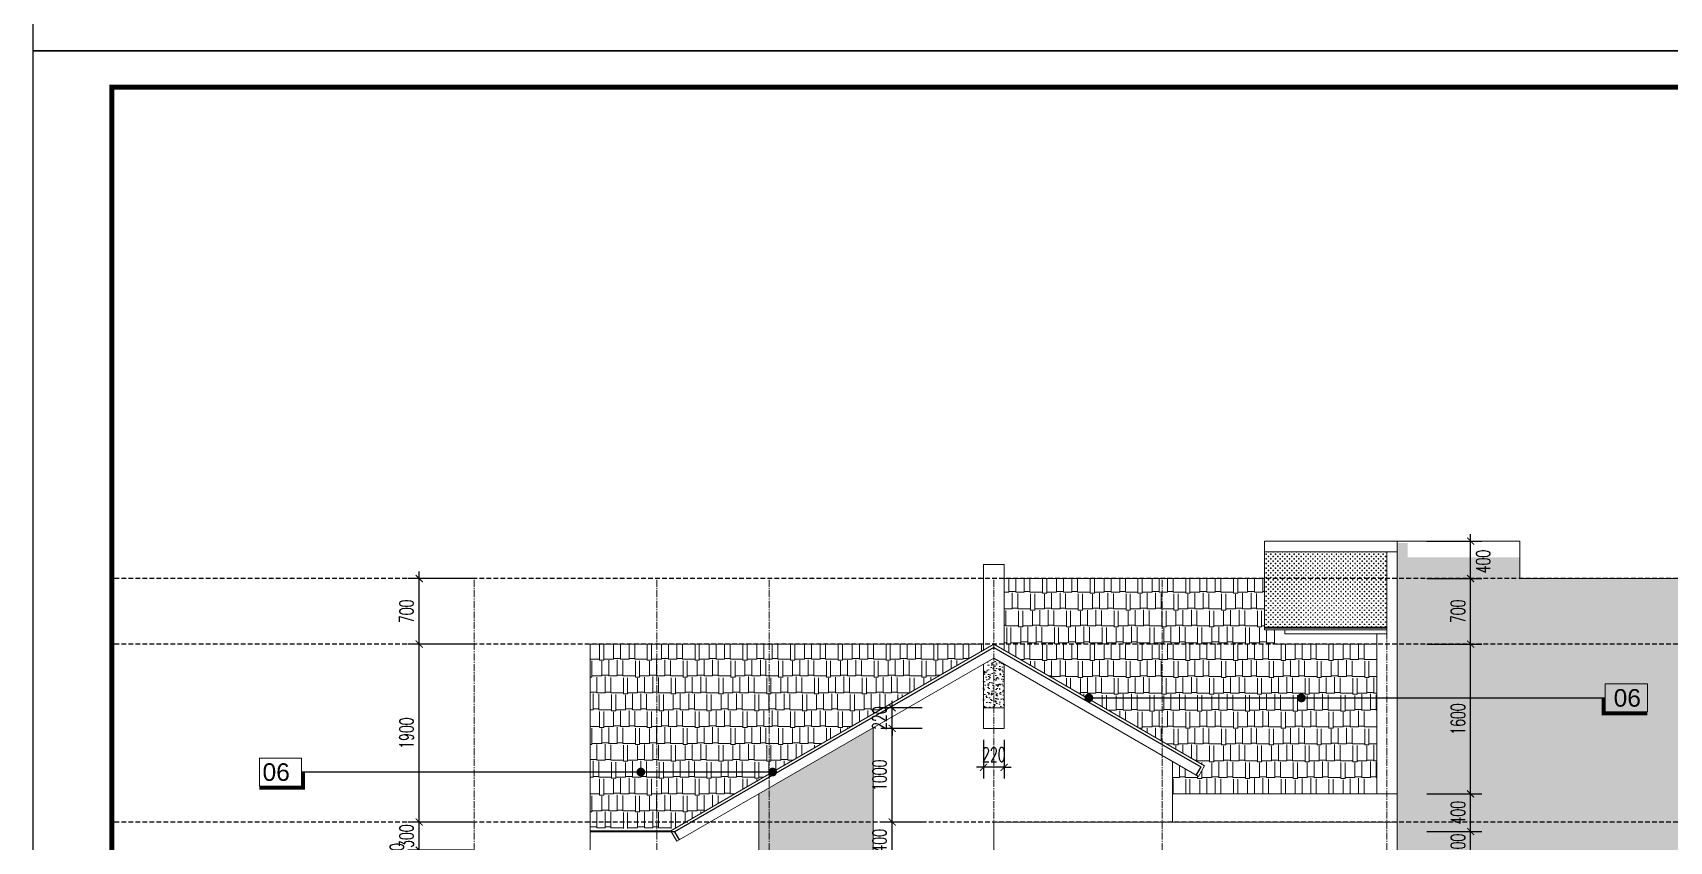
# Model space of a CAD drawing. Header units: millimetres. Extents: x -229618 to 2906, y -178063 to 96806.
# Drawn here: x -217616 to -200135, y -141810 to -133178 of the extents above; entities that cross this region are included whole.
import ezdxf
from ezdxf.enums import TextEntityAlignment as Align

# ---------------------------------------------------------------- set-up
doc = ezdxf.new("R2010")
doc.units = ezdxf.units.MM
doc.header["$LTSCALE"] = 200
doc.header["$MEASUREMENT"] = 0
doc.header["$PDMODE"] = 3
doc.header["$PDSIZE"] = 50
for name, pattern in [('CENTER', [2, 1.25, -0.25, 0.25, -0.25]), ('CENTER2', [1.125, 0.75, -0.125, 0.125, -0.125]), ('DASHED2', [0.375, 0.25, -0.125])]:
    doc.linetypes.add(name, pattern=pattern)
doc.layers.get('0').update_dxf_attribs({"color": 95, "linetype": 'CONTINUOUS'})
doc.layers.get('DEFPOINTS').update_dxf_attribs({"linetype": 'CONTINUOUS'})
for name, color, linetype in [('CUA', 145, 'CONTINUOUS'), ('DIM', 251, 'CONTINUOUS'), ('KHUNGTEN', 7, 'CONTINUOUS'), ('TEXT', 33, 'CONTINUOUS'), ('TRUC', 251, 'CENTER'), ('VAT-LIEU', 251, 'CONTINUOUS')]:
    doc.layers.add(name, color=color, linetype=linetype)
for name, color, linetype, lineweight in [('hatch', 250, 'CONTINUOUS', 5), ('nho', 252, 'CONTINUOUS', 15), ('thay', 7, 'CONTINUOUS', 18), ('tim', 18, 'CENTER2', 9)]:
    doc.layers.add(name, color=color, linetype=linetype, lineweight=lineweight)
doc.layers.add('in', color=203, linetype='CONTINUOUS', lineweight=5, plot=False)
doc.styles.add('Aria H iso', font='Vharial_0.ttf')
doc.styles.add('Scale', font='vnsimli.shx', dxfattribs={"width": 0.65, "bigfont": 'bigfont.shx'})
doc.dimstyles.new('Scale', dxfattribs={"dimscale": 75, "dimtxt": 2, "dimasz": 1, "dimexe": 1.6, "dimexo": 0, "dimgap": 0.8, "dimtad": 1, "dimdec": 0, "dimzin": 0, "dimdsep": 46, "dimtxsty": 'Scale', "dimblk": 'ARCHTICK', "dimcen": 0.1, "dimdle": 1, "dimclrd": 256, "dimclre": 256, "dimclrt": 3, "dimadec": 0, "dimazin": 0, "dimtfac": 1, "dimtdec": 0, "dimtix": 1, "dimtmove": 2, "dimatfit": 3, "dimldrblk": 'ARCHTICK', "dimfxl": 0, "dimtolj": 1, "dimtzin": 0, "dimarcsym": 0})

# ---------------------------------------------------------------- blocks, each defined once
blk = doc.blocks.new('KhungA3')
at = {"layer": 'DEFPOINTS', "color": 8}
blk.add_lwpolyline([(-3.74, 3.81), (416.31, 3.81), (416.31, 300.81), (-3.74, 300.81)], close=True, dxfattribs=at)
at = {"layer": 'KHUNGTEN', "color": 4, "const_width": 0.724}
blk.add_lwpolyline([(7.54, 8.99), (411.13, 8.99), (411.13, 295.64), (7.54, 295.64)], close=True, dxfattribs=at)
blk = doc.blocks.new('_ArchTick')
at = {"color": 0, "linetype": 'ByBlock', "const_width": 0.15}
blk.add_lwpolyline([(-0.5, -0.5), (0.5, 0.5)], dxfattribs=at)
blk = doc.blocks.new('*D2285')
at = {"layer": 'DEFPOINTS', "color": 0, "linetype": 'Continuous'}
for p in [(-202723, -141705), (-202257, -141705), (-202723, -142005)]:
    blk.add_point(p, dxfattribs=at)
at = {"layer": 'DIM', "linetype": 'Continuous', "lineweight": -2}
for p, q in [((-202723, -141705), (-202137, -141705)), ((-202257, -141705), (-202257, -141630)), ((-202257, -142005), (-202257, -141705)), ((-202723, -142005), (-202137, -142005)), ((-202257, -142005), (-202257, -142080))]:
    blk.add_line(p, q, dxfattribs=at)
at = {"layer": 'DIM', "linetype": 'Continuous', "lineweight": -2, "xscale": 75, "yscale": 75, "zscale": 75}
for p, rotation in [((-202257, -141705), 270), ((-202257, -142005), 90)]:
    blk.add_blockref('_ArchTick', p, dxfattribs=dict(at, rotation=rotation))
at = {"layer": 'DIM', "color": 3, "linetype": 'Continuous', "insert": (-202392, -141855), "char_height": 150, "attachment_point": 5, "rotation": 90, "style": 'Scale'}
blk.add_mtext('\\A1;300', dxfattribs=at)
blk = doc.blocks.new('*D2286')
at = {"layer": 'DEFPOINTS', "color": 0, "linetype": 'Continuous'}
for p in [(-202723, -141305), (-202257, -141305), (-202723, -141705)]:
    blk.add_point(p, dxfattribs=at)
at = {"layer": 'DIM', "linetype": 'Continuous', "lineweight": -2}
for p, q in [((-202257, -141780), (-202257, -141230)), ((-202723, -141305), (-202137, -141305)), ((-202723, -141705), (-202137, -141705))]:
    blk.add_line(p, q, dxfattribs=at)
at = {"layer": 'DIM', "linetype": 'Continuous', "lineweight": -2, "xscale": 75, "yscale": 75, "zscale": 75}
for p, rotation in [((-202257, -141305), 90), ((-202257, -141705), 270)]:
    blk.add_blockref('_ArchTick', p, dxfattribs=dict(at, rotation=rotation))
at = {"layer": 'DIM', "color": 3, "linetype": 'Continuous', "insert": (-202392, -141505), "char_height": 150, "attachment_point": 5, "rotation": 90, "style": 'Scale'}
blk.add_mtext('\\A1;400', dxfattribs=at)
blk = doc.blocks.new('*D2287')
at = {"layer": 'DEFPOINTS', "color": 0, "linetype": 'Continuous'}
for p in [(-202723, -139705), (-202257, -139705), (-202723, -141305)]:
    blk.add_point(p, dxfattribs=at)
at = {"layer": 'DIM', "linetype": 'Continuous', "lineweight": -2}
for p, q in [((-202257, -141380), (-202257, -139630)), ((-202723, -139705), (-202137, -139705)), ((-202723, -141305), (-202137, -141305))]:
    blk.add_line(p, q, dxfattribs=at)
at = {"layer": 'DIM', "linetype": 'Continuous', "lineweight": -2, "xscale": 75, "yscale": 75, "zscale": 75}
for p, rotation in [((-202257, -139705), 90), ((-202257, -141305), 270)]:
    blk.add_blockref('_ArchTick', p, dxfattribs=dict(at, rotation=rotation))
at = {"layer": 'DIM', "color": 3, "linetype": 'Continuous', "insert": (-202392, -140505), "char_height": 150, "attachment_point": 5, "rotation": 90, "style": 'Scale'}
blk.add_mtext('\\A1;1600', dxfattribs=at)
blk = doc.blocks.new('*D2288')
at = {"layer": 'DEFPOINTS', "color": 0, "linetype": 'Continuous'}
for p in [(-202723, -139005), (-202257, -139005), (-202723, -139705)]:
    blk.add_point(p, dxfattribs=at)
at = {"layer": 'DIM', "linetype": 'Continuous', "lineweight": -2}
for p, q in [((-202257, -139780), (-202257, -138930)), ((-202723, -139005), (-202137, -139005)), ((-202723, -139705), (-202137, -139705))]:
    blk.add_line(p, q, dxfattribs=at)
at = {"layer": 'DIM', "linetype": 'Continuous', "lineweight": -2, "xscale": 75, "yscale": 75, "zscale": 75}
for p, rotation in [((-202257, -139005), 90), ((-202257, -139705), 270)]:
    blk.add_blockref('_ArchTick', p, dxfattribs=dict(at, rotation=rotation))
at = {"layer": 'DIM', "color": 3, "linetype": 'Continuous', "insert": (-202392, -139355), "char_height": 150, "attachment_point": 5, "rotation": 90, "style": 'Scale'}
blk.add_mtext('\\A1;700', dxfattribs=at)
blk = doc.blocks.new('*D2303')
at = {"layer": 'DEFPOINTS', "color": 0, "linetype": 'Continuous'}
for p in [(-208436, -141605), (-208190, -141605), (-208190, -142005)]:
    blk.add_point(p, dxfattribs=at)
at = {"layer": 'DIM', "linetype": 'Continuous', "lineweight": -2}
for p, q in [((-208436, -142080), (-208436, -141530)), ((-208190, -141605), (-208556, -141605)), ((-208190, -142005), (-208556, -142005))]:
    blk.add_line(p, q, dxfattribs=at)
at = {"layer": 'DIM', "linetype": 'Continuous', "lineweight": -2, "xscale": 75, "yscale": 75, "zscale": 75}
for p, rotation in [((-208436, -141605), 90), ((-208436, -142005), 270)]:
    blk.add_blockref('_ArchTick', p, dxfattribs=dict(at, rotation=rotation))
at = {"layer": 'DIM', "color": 3, "linetype": 'Continuous', "insert": (-208571, -141805), "char_height": 150, "attachment_point": 5, "rotation": 90, "style": 'Scale'}
blk.add_mtext('\\A1;400', dxfattribs=at)
blk = doc.blocks.new('*D2304')
at = {"layer": 'DEFPOINTS', "color": 0, "linetype": 'Continuous'}
for p in [(-208436, -140605), (-208115, -140605), (-208115, -141605)]:
    blk.add_point(p, dxfattribs=at)
at = {"layer": 'DIM', "linetype": 'Continuous', "lineweight": -2}
for p, q in [((-208436, -141680), (-208436, -140530)), ((-208115, -140605), (-208556, -140605)), ((-208115, -141605), (-208556, -141605))]:
    blk.add_line(p, q, dxfattribs=at)
at = {"layer": 'DIM', "linetype": 'Continuous', "lineweight": -2, "xscale": 75, "yscale": 75, "zscale": 75}
for p, rotation in [((-208436, -140605), 90), ((-208436, -141605), 270)]:
    blk.add_blockref('_ArchTick', p, dxfattribs=dict(at, rotation=rotation))
at = {"layer": 'DIM', "color": 3, "linetype": 'Continuous', "insert": (-208571, -141105), "char_height": 150, "attachment_point": 5, "rotation": 90, "style": 'Scale'}
blk.add_mtext('\\A1;1000', dxfattribs=at)
blk = doc.blocks.new('*D2305')
at = {"layer": 'DEFPOINTS', "color": 0, "linetype": 'Continuous'}
for p in [(-208436, -140385), (-208115, -140385), (-208115, -140605)]:
    blk.add_point(p, dxfattribs=at)
at = {"layer": 'DIM', "linetype": 'Continuous', "lineweight": -2}
for p, q in [((-208436, -140385), (-208436, -140310)), ((-208115, -140385), (-208556, -140385)), ((-208436, -140605), (-208436, -140385)), ((-208115, -140605), (-208556, -140605)), ((-208436, -140605), (-208436, -140680))]:
    blk.add_line(p, q, dxfattribs=at)
at = {"layer": 'DIM', "linetype": 'Continuous', "lineweight": -2, "xscale": 75, "yscale": 75, "zscale": 75}
for p, rotation in [((-208436, -140385), 270), ((-208436, -140605), 90)]:
    blk.add_blockref('_ArchTick', p, dxfattribs=dict(at, rotation=rotation))
at = {"layer": 'DIM', "color": 3, "linetype": 'Continuous', "insert": (-208571, -140495), "char_height": 150, "attachment_point": 5, "rotation": 90, "style": 'Scale'}
blk.add_mtext('\\A1;220', dxfattribs=at)
blk = doc.blocks.new('*D2306')
at = {"layer": 'DEFPOINTS', "color": 0, "linetype": 'Continuous'}
for p in [(-207460, -140727), (-207240, -140727), (-207460, -141020)]:
    blk.add_point(p, dxfattribs=at)
at = {"layer": 'DIM', "linetype": 'Continuous', "lineweight": -2}
for p, q in [((-207460, -140727), (-207460, -141140)), ((-207240, -140727), (-207240, -141140)), ((-207460, -141020), (-207535, -141020)), ((-207240, -141020), (-207460, -141020)), ((-207240, -141020), (-207165, -141020))]:
    blk.add_line(p, q, dxfattribs=at)
at = {"layer": 'DIM', "linetype": 'Continuous', "lineweight": -2, "xscale": 75, "yscale": 75, "zscale": 75}
blk.add_blockref('_ArchTick', (-207460, -141020), dxfattribs=at)
at = {"layer": 'DIM', "linetype": 'Continuous', "lineweight": -2, "xscale": 75, "yscale": 75, "zscale": 75, "rotation": 180}
blk.add_blockref('_ArchTick', (-207240, -141020), dxfattribs=at)
at = {"layer": 'DIM', "color": 3, "linetype": 'Continuous', "insert": (-207350, -140885), "char_height": 150, "attachment_point": 5, "style": 'Scale'}
blk.add_mtext('\\A1;220', dxfattribs=at)
blk = doc.blocks.new('*D2315')
at = {"layer": 'DEFPOINTS', "color": 0, "linetype": 'Continuous'}
for p in [(-213488, -141905), (-212910, -141905), (-212910, -142005)]:
    blk.add_point(p, dxfattribs=at)
at = {"layer": 'DIM', "linetype": 'Continuous', "lineweight": -2}
for p, q in [((-212910, -141905), (-213608, -141905)), ((-213488, -141905), (-213488, -141830)), ((-213488, -142005), (-213488, -141905)), ((-212910, -142005), (-213608, -142005)), ((-213488, -142005), (-213488, -142080))]:
    blk.add_line(p, q, dxfattribs=at)
at = {"layer": 'DIM', "linetype": 'Continuous', "lineweight": -2, "xscale": 75, "yscale": 75, "zscale": 75}
for p, rotation in [((-213488, -141905), 270), ((-213488, -142005), 90)]:
    blk.add_blockref('_ArchTick', p, dxfattribs=dict(at, rotation=rotation))
at = {"layer": 'DIM', "color": 3, "linetype": 'Continuous', "insert": (-213727, -141955), "char_height": 150, "attachment_point": 5, "rotation": 90, "style": 'Scale'}
blk.add_mtext('\\A1;100', dxfattribs=at)
blk = doc.blocks.new('*D2316')
at = {"layer": 'DEFPOINTS', "color": 0, "linetype": 'Continuous'}
for p in [(-213488, -141605), (-212910, -141605), (-212910, -141905)]:
    blk.add_point(p, dxfattribs=at)
at = {"layer": 'DIM', "linetype": 'Continuous', "lineweight": -2}
for p, q in [((-213488, -141605), (-213488, -141530)), ((-212910, -141605), (-213608, -141605)), ((-213488, -141905), (-213488, -141605)), ((-212910, -141905), (-213608, -141905)), ((-213488, -141905), (-213488, -141980))]:
    blk.add_line(p, q, dxfattribs=at)
at = {"layer": 'DIM', "linetype": 'Continuous', "lineweight": -2, "xscale": 75, "yscale": 75, "zscale": 75}
for p, rotation in [((-213488, -141605), 270), ((-213488, -141905), 90)]:
    blk.add_blockref('_ArchTick', p, dxfattribs=dict(at, rotation=rotation))
at = {"layer": 'DIM', "color": 3, "linetype": 'Continuous', "insert": (-213623, -141755), "char_height": 150, "attachment_point": 5, "rotation": 90, "style": 'Scale'}
blk.add_mtext('\\A1;300', dxfattribs=at)
blk = doc.blocks.new('*D2317')
at = {"layer": 'DEFPOINTS', "color": 0, "linetype": 'Continuous'}
for p in [(-213488, -139705), (-212910, -139705), (-212910, -141605)]:
    blk.add_point(p, dxfattribs=at)
at = {"layer": 'DIM', "linetype": 'Continuous', "lineweight": -2}
for p, q in [((-213488, -141680), (-213488, -139630)), ((-212910, -139705), (-213608, -139705)), ((-212910, -141605), (-213608, -141605))]:
    blk.add_line(p, q, dxfattribs=at)
at = {"layer": 'DIM', "linetype": 'Continuous', "lineweight": -2, "xscale": 75, "yscale": 75, "zscale": 75}
for p, rotation in [((-213488, -139705), 90), ((-213488, -141605), 270)]:
    blk.add_blockref('_ArchTick', p, dxfattribs=dict(at, rotation=rotation))
at = {"layer": 'DIM', "color": 3, "linetype": 'Continuous', "insert": (-213623, -140655), "char_height": 150, "attachment_point": 5, "rotation": 90, "style": 'Scale'}
blk.add_mtext('\\A1;1900', dxfattribs=at)
blk = doc.blocks.new('*D2318')
at = {"layer": 'DEFPOINTS', "color": 0, "linetype": 'Continuous'}
for p in [(-213488, -139005), (-212910, -139005), (-212910, -139705)]:
    blk.add_point(p, dxfattribs=at)
at = {"layer": 'DIM', "linetype": 'Continuous', "lineweight": -2}
for p, q in [((-213488, -139780), (-213488, -138930)), ((-212910, -139005), (-213608, -139005)), ((-212910, -139705), (-213608, -139705))]:
    blk.add_line(p, q, dxfattribs=at)
at = {"layer": 'DIM', "linetype": 'Continuous', "lineweight": -2, "xscale": 75, "yscale": 75, "zscale": 75}
for p, rotation in [((-213488, -139005), 90), ((-213488, -139705), 270)]:
    blk.add_blockref('_ArchTick', p, dxfattribs=dict(at, rotation=rotation))
at = {"layer": 'DIM', "color": 3, "linetype": 'Continuous', "insert": (-213623, -139355), "char_height": 150, "attachment_point": 5, "rotation": 90, "style": 'Scale'}
blk.add_mtext('\\A1;700', dxfattribs=at)
blk = doc.blocks.new('vld')
at = {"layer": 'thay', "color": 1, "ltscale": 600, "const_width": 1270}
blk.add_lwpolyline([(635, 140), (635, -5717), (-15232, -5717)], dxfattribs=at)
at = {"layer": 'thay'}
blk.add_lwpolyline([(-15232, -5082), (0, -5082), (0, 5082), (-15232, 5082)], close=True, dxfattribs=at)
at = {"layer": 'TEXT', "style": 'Aria H iso'}
blk.add_attdef('1', text='', height=6350, dxfattribs=at).set_placement((-7944, -3167), align=Align.CENTER)
blk = doc.blocks.new('*D2338')
at = {"layer": 'DEFPOINTS', "color": 0}
for p in [(-202723, -138605), (-202257, -138605), (-202723, -139005)]:
    blk.add_point(p, dxfattribs=at)
at = {"layer": 'nho', "lineweight": -2}
for p, q in [((-202723, -138605), (-202137, -138605)), ((-202257, -139080), (-202257, -138530)), ((-202723, -139005), (-202137, -139005))]:
    blk.add_line(p, q, dxfattribs=at)
at = {"layer": 'nho', "lineweight": -2, "xscale": 75, "yscale": 75, "zscale": 75}
for p, rotation in [((-202257, -138605), 90), ((-202257, -139005), 270)]:
    blk.add_blockref('_ArchTick', p, dxfattribs=dict(at, rotation=rotation))
at = {"layer": 'nho', "color": 3, "insert": (-202122, -138823), "char_height": 150, "attachment_point": 5, "rotation": 90, "style": 'Scale'}
blk.add_mtext('\\A1;400', dxfattribs=at)
blk = doc.blocks.new('md-bt-10mb')
at = {"layer": 'hatch', "linetype": 'Continuous'}
h = blk.add_hatch(dxfattribs=at)
h.set_pattern_fill('CROSS', color=256, scale=400, style=0)
h.set_pattern_definition([(0, (-38077.07, -217.71), (100, 100), [50, -150]), (90, (-38052.07, -242.71), (-100, 100), [50, -150])])
h.paths.add_polyline_path([(0, 12928), (-110, 12928), (-110, 12778), (0, 12778)])
h.paths.add_polyline_path([(0, 12778), (-1310, 12778), (-1310, 12550), (0, 12550)])
h.paths.add_polyline_path([(0, 0), (-10000, 0), (-10000, 4970), (-8130, 4970), (-8130, 6250), (-8020, 6250), (-8020, 9038), (-8620, 9038), (-8620, 11850), (-4420, 11850), (-4420, 12700), (-4200, 12700), (-4200, 12550), (0, 12550)])
h = blk.add_hatch(dxfattribs=at)
h.set_pattern_fill('CROSS', color=256, scale=100, style=0)
h.set_pattern_definition([(0, (110, 12031.077), (25, 25), [12.5, -37.5]), (90, (116.25, 12024.827), (-25, 25), [12.5, -37.5])])
h.paths.add_polyline_path([(1420, 12550), (110, 12550), (110, 12031), (1420, 12031)])
h.paths.add_polyline_path([(1420, 12836), (110, 12836), (110, 12550), (1420, 12550)])
at = {"layer": 'hatch'}
h = blk.add_hatch(dxfattribs=at)
h.set_pattern_fill('AR-RSHKE', color=256, scale=15, style=0)
h.set_pattern_definition([(0, (220, 10250), (382.5, 180), [90, -75, 105, -45, 135, -60]), (0, (310, 10257.5), (382.5, 180), [75, -285, 60, -90]), (0, (490, 10238.75), (382.5, 180), [45, -465]), (90, (220, 10250), (-127.5, 180), [172.5, -547.5]), (90, (310, 10250), (-127.5, 180), [168.75, -551.25]), (90, (385, 10250), (-127.5, 180), [157.5, -562.5]), (90, (490, 10238.75), (-127.5, 180), [172.5, -547.5]), (90, (535, 10238.75), (-127.5, 180), [172.5, -547.5]), (90, (670, 10250), (-127.5, 180), [165, -555])])
h.paths.add_polyline_path([(2510, 12550), (1420, 12550), (1420, 12002), (1310, 12002), (1310, 11960), (1310, 11850), (2510, 11850)])
h.paths.add_polyline_path([(2510, 11850), (220, 11850), (220, 10250), (2400, 10250), (2400, 10597), (2124, 10438), (2059, 10550), (2510, 10811)])
h.paths.add_polyline_path([(4200, 11786), (4200, 11850), (2510, 11850), (2510, 10811)])
h.paths.add_polyline_path([(4200, 12550), (2510, 12550), (2510, 11850), (4200, 11850)])
at = {"layer": 'hatch', "linetype": 'Continuous'}
h = blk.add_hatch(dxfattribs=at)
h.set_pattern_fill('AR-RSHKE', color=256, scale=15, style=0)
h.set_pattern_definition([(0, (203723.83, 151554.86), (382.5, 180), [90, -75, 105, -45, 135, -60]), (0, (203813.83, 151562.36), (382.5, 180), [75, -285, 60, -90]), (0, (203993.83, 151543.61), (382.5, 180), [45, -465]), (90, (203723.83, 151554.86), (-127.5, 180), [172.5, -547.5]), (90, (203813.83, 151554.86), (-127.5, 180), [168.75, -551.25]), (90, (203888.83, 151554.86), (-127.5, 180), [157.5, -562.5]), (90, (203993.83, 151543.61), (-127.5, 180), [172.5, -547.5]), (90, (204038.83, 151543.61), (-127.5, 180), [172.5, -547.5]), (90, (204173.83, 151554.86), (-127.5, 180), [165, -555])])
h.paths.add_polyline_path([(4420, 11786), (4420, 11850), (8620, 11850), (8620, 9950), (7601, 9950)])
h.paths.add_polyline_path([(7601, 9950), (8620, 9950), (8620, 9881), (7720, 9881)])
at = {"layer": 'hatch'}
h = blk.add_hatch(dxfattribs=at)
h.set_pattern_fill('AR-CONC', color=256, scale=15, style=0)
h.set_pattern_definition([(50, (4200, 11170), (107.589, -9.413), [11.25, -123.75]), (355, (4200, 11170), (-20.813, 112.829), [9, -99]), (100.451, (4208.97, 11169.22), (86.776, 103.416), [9.561, -105.171]), (46.184, (4200, 11200), (160.086, -24.828), [16.875, -185.625]), (96.636, (4213.34, 11197.93), (140.2, 146.118), [14.34, -157.757]), (351.184, (4200, 11200), (140.2, 146.12), [13.5, -148.5]), (21, (4215, 11192.5), (89.536, -60.393), [11.25, -123.75]), (326, (4215, 11192.5), (36.497, 108.773), [9, -99]), (71.451, (4222.46, 11187.47), (126.033, 48.38), [9.561, -105.171]), (37.5, (4200, 11170), (1.824, 49.934), [0, -97.8, 0, -100.5, 0, -99.375]), (7.5, (4200, 11170), (39.4604, 59.162), [0, -57.3, 0, -95.55, 0, -37.875]), (327.5, (4166.55, 11170), (80.0734, -3.3832), [0, -37.5, 0, -117, 0, -155.25]), (317.5, (4151.55, 11170), (87.478, 15.016), [0, -48.75, 0, -77.7, 0, -110.25])])
h.paths.add_polyline_path([(4310, 11700), (4200, 11636), (4200, 11170), (4310, 11170)])
h.paths.add_polyline_path([(4420, 11636), (4310, 11700), (4310, 11170), (4420, 11170)])
h = blk.add_hatch(dxfattribs=at)
h.set_pattern_fill('AR-CONC', color=256, scale=15, style=0)
h.set_pattern_definition([(50, (203723.83, 151554.865), (107.589027, -9.41282), [11.25, -123.75]), (355, (203723.83, 151554.86), (-20.8127, 112.82882), [9, -99]), (100.4514, (203732.79, 151554.08), (86.776407, 103.41593), [9.56103, -105.171317]), (46.1842, (203723.83, 151584.86), (160.08616, -24.82785), [16.875, -185.625]), (96.6356, (203737.17, 151582.8), (140.19941, 146.11768), [14.34154, -157.75695]), (351.1842, (203723.83, 151584.86), (140.19929, 146.11779), [13.5, -148.5]), (21, (203738.83, 151577.365), (89.536058, -60.392834), [11.25, -123.75]), (326, (203738.83, 151577.36), (36.4973, 108.772507), [9, -99]), (71.4514, (203746.29, 151572.33), (126.033394, 48.379575), [9.56103, -105.171317]), (37.5, (203723.828, 151554.865), (1.823978, 49.934078), [0, -97.8, 0, -100.5, 0, -99.375]), (7.5, (203723.83, 151554.865), (39.460431, 59.161757), [0, -57.3, 0, -95.55, 0, -37.875]), (327.5, (203690.38, 151554.865), (80.0733654, -3.383231), [0, -37.5, 0, -117, 0, -155.25]), (317.5, (203675.38, 151554.865), (87.477925, 15.015747), [0, -48.75, 0, -77.7, 0, -110.25])])
h.paths.add_polyline_path([(6820, 10251), (5600, 10955), (5600, 9950), (6820, 9950)])
h.paths.add_polyline_path([(6820, 9950), (5600, 9950), (5600, 9550), (6600, 9550), (6600, 8550), (6820, 8550), (6820, 9550)])
at = {"layer": 'DIM', "linetype": 'Continuous'}
blk.add_line((7720, 9847), (7670, 9760), dxfattribs=at)
at = {"layer": 'hatch', "linetype": 'Continuous'}
blk.add_line((0, 12550), (0, 0), dxfattribs=at)
at = {"layer": 'nho'}
for p, q in [((1420, 12031), (110, 12031)), ((1420, 12021), (110, 12021))]:
    blk.add_line(p, q, dxfattribs=at)
at = {"layer": 'thay'}
for p, q in [((0, 12950), (1420, 12950)), ((0, 12836), (1420, 12836)), ((110, 12836), (1420, 12836)), ((1420, 12002), (110, 12002)), ((1200, 11960), (110, 11960)), ((220, 11960), (220, 10250)), ((1200, 11960), (1200, 12002)), ((1310, 11960), (1310, 12002)), ((1310, 11960), (1310, 11850)), ((1310, 11850), (220, 11850))]:
    blk.add_line(p, q, dxfattribs=at)
at = {"layer": 'thay', "linetype": 'Continuous'}
for p, q in [((1420, 12002), (1420, 12950)), ((110, 11960), (110, 12836)), ((4200, 12700), (4200, 11786)), ((4200, 12700), (4420, 12700)), ((4420, 12700), (4420, 11786)), ((0, 12550), (0, 3700)), ((4200, 12550), (1420, 12550)), ((4310, 11850), (2059, 10550)), ((4310, 11850), (7761, 9858)), ((8620, 11850), (4420, 11850)), ((8620, 9038), (8620, 11850)), ((4310, 11700), (2124, 10438)), ((4200, 10950), (4200, 11636)), ((4310, 11700), (7696, 9745)), ((4420, 11636), (4420, 10950)), ((4200, 11170), (4420, 11170)), ((4200, 10950), (4420, 10950)), ((5600, 8550), (5600, 10955)), ((2059, 10550), (2124, 10438)), ((2400, 10597), (2400, 9950)), ((0, 10250), (2400, 10250)), ((6820, 9550), (6820, 10251)), ((0, 9950), (4310, 9950)), ((4310, 7750), (4310, 9950)), ((7761, 9858), (7696, 9745)), ((7761, 9858), (8620, 9858))]:
    blk.add_line(p, q, dxfattribs=at)
at = {"layer": 'thay'}
blk.add_lwpolyline([(-1310, 12550), (-1310, 12950), (0, 12950)], dxfattribs=at)
at = {"layer": 'thay', "linetype": 'Continuous'}
for points in [[(0, 12950), (0, 12950), (0, 12950), (0, 0)], [(0, 0), (-10000, 0), (-10000, 4970), (-8130, 4970), (-8130, 6250), (-8020, 6250), (-8020, 9038), (-8620, 9038), (-8620, 11850), (-4420, 11850), (-4420, 12700), (-4200, 12700), (-4200, 12550), (-1310, 12550)]]:
    blk.add_lwpolyline(points, dxfattribs=at)
at = {"layer": 'VAT-LIEU', "linetype": 'Continuous'}
for p, q in [((4310, 11815), (2100, 10540)), ((4310, 11815), (7720, 9847)), ((2100, 10540), (2150, 10453)), ((7720, 9847), (8620, 9847))]:
    blk.add_line(p, q, dxfattribs=at)

msp = doc.modelspace()

# ---------------------------------------------------------------- linework, layer by layer
at = {"layer": 'in', "linetype": 'Continuous'}
for points in [[(-217616.4, -133371.6), (-186113.1, -133371.6), (-186113.1, -111096.6), (-217616.4, -111096.6)], [(-217616.4, -155646.6), (-186113.1, -155646.6), (-186113.1, -133371.6), (-217616.4, -133371.6)]]:
    msp.add_lwpolyline(points, close=True, dxfattribs=at)
at = {"layer": 'tim', "ltscale": 0.5}
for p, q in [((-212900.4, -153492.5), (-212900.4, -139004.9)), ((-210950.4, -153492.5), (-210950.4, -139004.9)), ((-209750.4, -153492.5), (-209750.4, -139004.9)), ((-207350.4, -153492.5), (-207350.4, -139004.9)), ((-205550.4, -153492.5), (-205550.4, -139004.9)), ((-203150.4, -153492.5), (-203150.4, -139004.9))]:
    msp.add_line(p, q, dxfattribs=at)
at = {"layer": 'TRUC', "linetype": 'DASHED2'}
for p, q in [((-189993.8, -139004.9), (-216770.4, -139004.9)), ((-189993.8, -139704.9), (-216770.4, -139704.9)), ((-189993.8, -141604.9), (-216770.4, -141604.9))]:
    msp.add_line(p, q, dxfattribs=at)

# ---------------------------------------------------------------- block references
at = {"layer": 'CUA'}
ref = msp.add_blockref('vld', (-200819, -140279.2), dxfattribs=dict(at, xscale=-0.02952755894511938, yscale=0.02952755894511938, zscale=0.0295275590551172))
ref.add_attrib('1', '06', dxfattribs={"layer": 'TEXT', "height": 187.5, "style": 'Aria H iso'}).set_placement((-200583.5, -140372.7), align=Align.CENTER)
ref = msp.add_blockref('vld', (-214745.3, -141071.2), dxfattribs=dict(at, xscale=0.02952755894511938, yscale=0.02952755894511938, zscale=0.0295275590551172))
ref.add_attrib('1', '06', dxfattribs={"layer": 'TEXT', "height": 187.5, "style": 'Aria H iso'}).set_placement((-215015.7, -141164.7), align=Align.CENTER)
at = {"layer": 'hatch', "linetype": 'Continuous', "xscale": -1}
msp.add_blockref('md-bt-10mb', (-203040.4, -151554.9), dxfattribs=at)
at = {"layer": 'KHUNGTEN', "xscale": 75, "yscale": 75, "zscale": 75.00000000000009}
for p in [(-217336, -133657.6), (-217336, -155932.6)]:
    msp.add_blockref('KhungA3', p, dxfattribs=at)

# ---------------------------------------------------------------- dimensions: what is measured, and where the dimension line sits
at = {"layer": 'DIM', "linetype": 'Continuous'}
for base, p1, p2, angle, picture, middle in [((-213488.2, -139004.9), (-212910.3, -139704.9), (-212910.3, -139004.9), 90, '*D2318', (-213623.2, -139354.9)), ((-202257, -139004.9), (-202722.9, -139704.9), (-202722.9, -139004.9), 270, '*D2288', (-202392, -139354.9)), ((-213488.2, -139704.9), (-212910.3, -141604.9), (-212910.3, -139704.9), 90, '*D2317', (-213623.2, -140654.9)), ((-202257, -139704.9), (-202722.9, -141304.9), (-202722.9, -139704.9), 270, '*D2287', (-202392, -140504.9)), ((-208435.5, -140384.9), (-208114.9, -140604.9), (-208114.9, -140384.9), 90, '*D2305', (-208570.5, -140494.9)), ((-208435.5, -140604.9), (-208114.9, -141604.9), (-208114.9, -140604.9), 90, '*D2304', (-208570.5, -141104.9)), ((-207460.4, -141019.8), (-207240.4, -140727), (-207460.4, -140727), 180, '*D2306', (-207350.4, -140884.8)), ((-202257, -141304.9), (-202722.9, -141704.9), (-202722.9, -141304.9), 270, '*D2286', (-202392, -141504.9)), ((-213488.2, -141604.9), (-212910.3, -141904.9), (-212910.3, -141604.9), 90, '*D2316', (-213623.2, -141754.9)), ((-208435.5, -141604.9), (-208189.5, -142004.9), (-208189.5, -141604.9), 90, '*D2303', (-208570.5, -141804.9)), ((-202257, -141704.9), (-202722.9, -142004.9), (-202722.9, -141704.9), 270, '*D2285', (-202392, -141854.9))]:
    dim = msp.add_linear_dim(base=base, p1=p1, p2=p2, angle=angle, dimstyle='Scale', override={"dimfxl": 70}, dxfattribs=at)
    dim.commit()
    dim.dimension.update_dxf_attribs({"geometry": picture, "text_midpoint": middle})
dim = msp.add_linear_dim(base=(-213488.2, -141904.9), p1=(-212910.3, -142004.9), p2=(-212910.3, -141904.9), angle=90, dimstyle='Scale', override={"dimfxl": 70}, dxfattribs=at)
dim.commit()
dim.dimension.update_dxf_attribs({"geometry": '*D2315', "text_midpoint": (-213727.3, -141954.9), "dimtype": 160})
at = {"layer": 'nho'}
dim = msp.add_linear_dim(base=(-202257, -138604.9), p1=(-202722.9, -139004.9), p2=(-202722.9, -138604.9), angle=270, dimstyle='Scale', dxfattribs=at)
dim.commit()
dim.dimension.update_dxf_attribs({"geometry": '*D2338', "text_midpoint": (-202122, -138822.8), "dimtype": 160})

# ---------------------------------------------------------------- leaders
at = {"layer": 'DIM', "linetype": 'Continuous', "ltscale": 8}
for points in [[(-206335.1, -140279.2), (-200996, -140279.2)], [(-204064.7, -140279.2), (-200821.9, -140279.2)], [(-211120.7, -141071.2), (-214745.3, -141071.2)], [(-209713.4, -141071.2), (-214742.3, -141071.2)]]:
    msp.add_leader(points, dimstyle='Scale', override={"dimasz": 5, "dimldrblk": 'DotSmall'}, dxfattribs=at)

doc.saveas('drawing.dxf')
